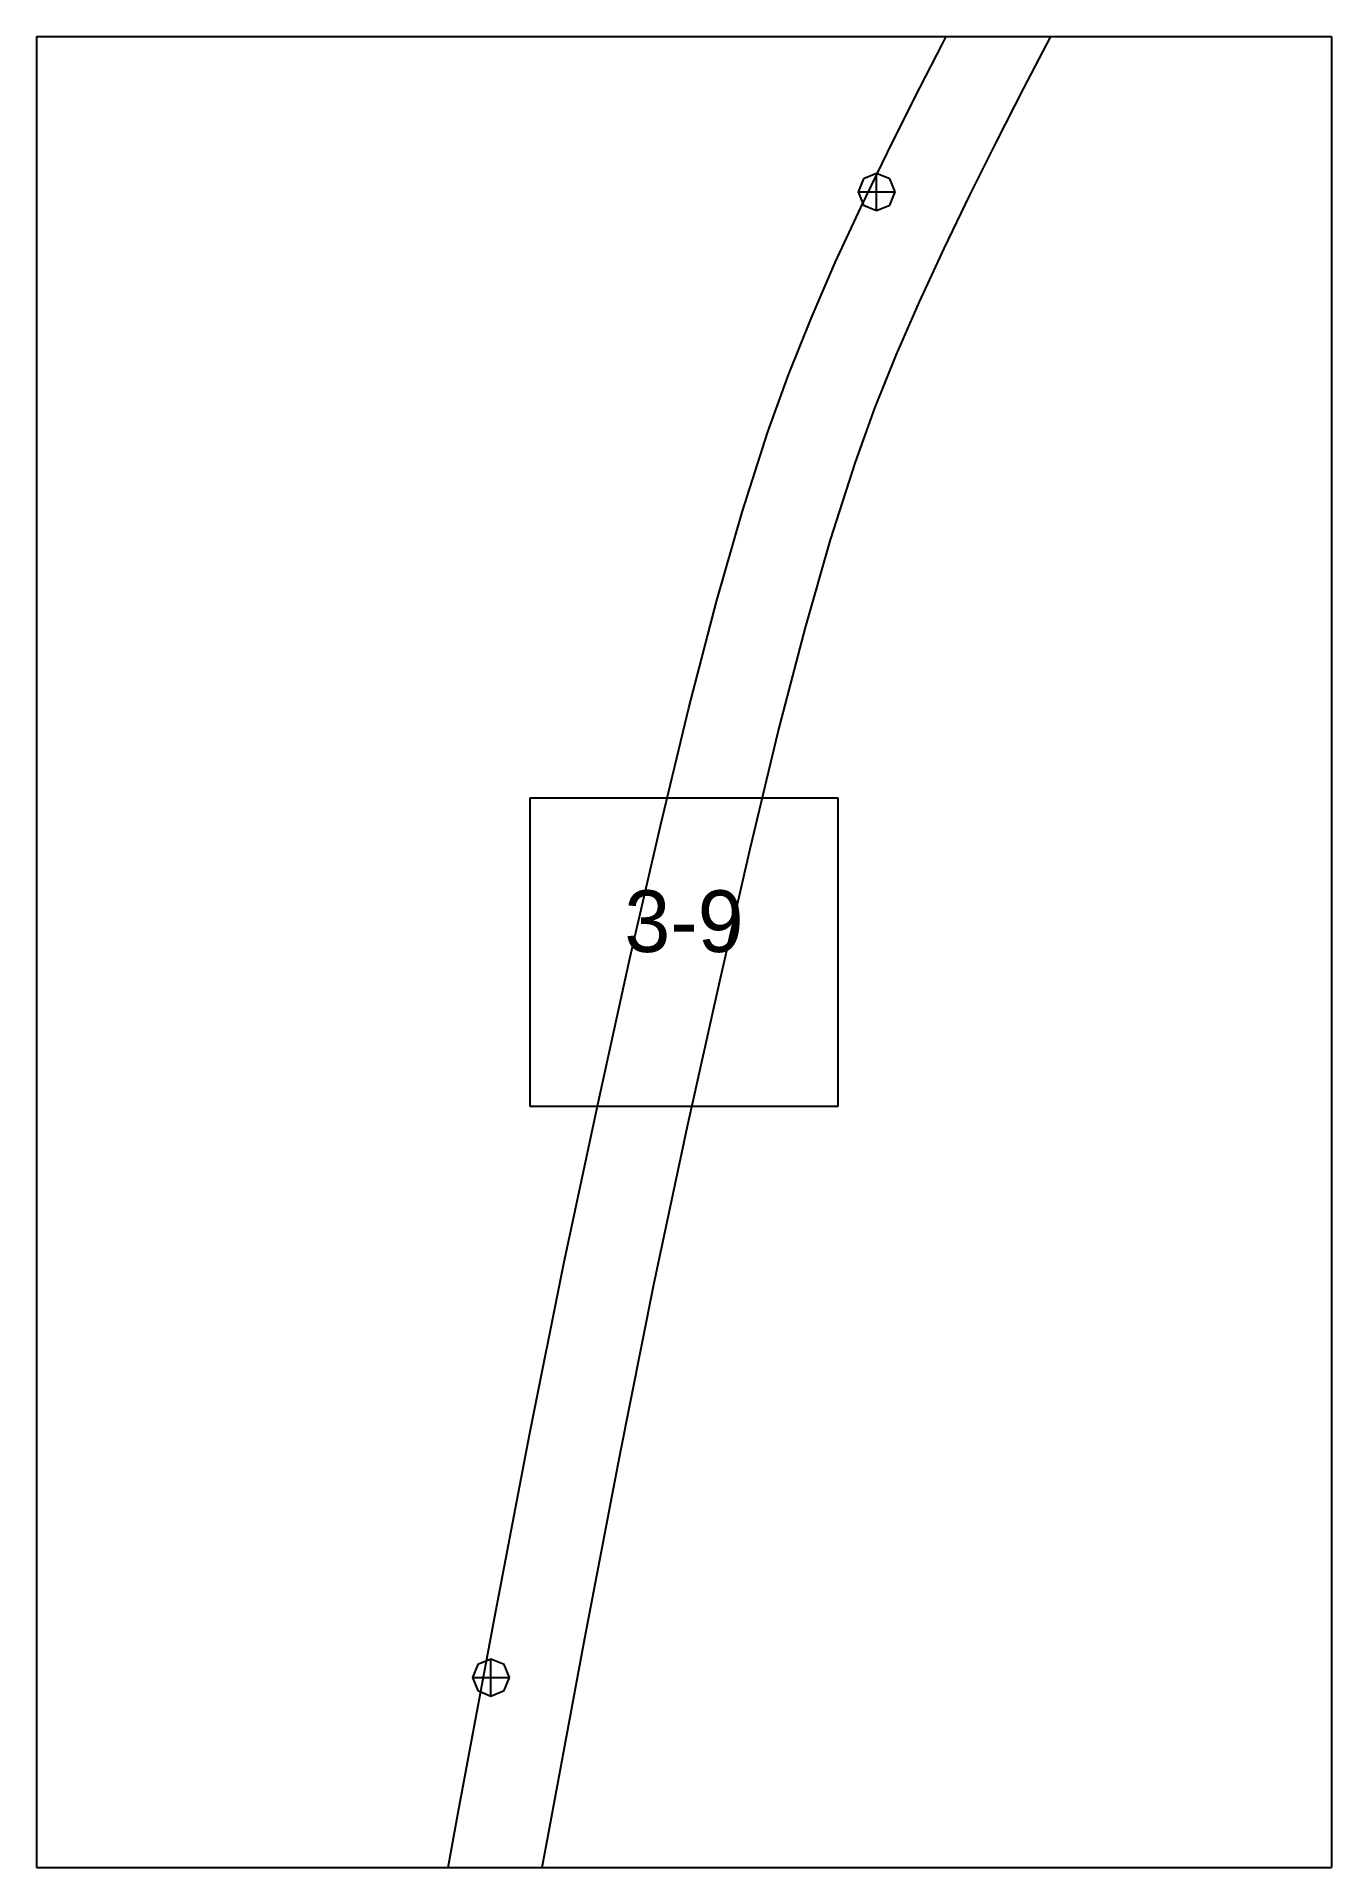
# Paper-space layout 'Plan 3-9' of a CAD drawing. Header units: metres, sheet in millimetres. Extents: x 0 to 210, y 0 to 297.
# The model-space entities are those that its viewports show. They can reach past a viewport. Long polylines and large blocks are cut down to what shows.
import ezdxf
from ezdxf.enums import TextEntityAlignment as Align

# ---------------------------------------------------------------- set-up
doc = ezdxf.new("R2010")
doc.units = ezdxf.units.M
for name, color, linetype in [('default', 7, 'Continuous'), ('TEXTLAYER', 7, 'Continuous'), ('VIEWPORTS', 7, 'Continuous')]:
    doc.layers.add(name, color=color, linetype=linetype)

msp = doc.modelspace()

# ---------------------------------------------------------------- linework, layer by layer
at = {"color": 9}
for p, q in [((1680, -297), (1680, -594)), ((1680, -297), (1680, -594)), ((1890, -297), (1890, -594)), ((1890, -297), (1890, -594)), ((1470, -594), (1680, -594)), ((1470, -594), (1680, -594)), ((1680, -594), (1890, -594)), ((1680, -594), (1680, -891)), ((1680, -594), (1890, -594)), ((1680, -594), (1680, -891)), ((1890, -594), (2100, -594)), ((1890, -594), (1890, -891)), ((1890, -594), (2100, -594)), ((1890, -594), (1890, -891)), ((1760, -717.5), (1810, -717.5)), ((1760, -717.5), (1760, -767.5)), ((1810, -767.5), (1810, -717.5)), ((1760, -767.5), (1810, -767.5)), ((1470, -891), (1680, -891)), ((1470, -891), (1680, -891)), ((1680, -891), (1890, -891)), ((1680, -891), (1680, -1188)), ((1680, -891), (1890, -891)), ((1680, -891), (1680, -1188)), ((1890, -891), (2100, -891)), ((1890, -891), (1890, -1188)), ((1890, -891), (2100, -891)), ((1890, -891), (1890, -1188))]:
    msp.add_line(p, q, dxfattribs=at)
at = {"layer": 'default', "color": 7, "linetype": 'Continuous'}
for p, q in [((1844.66, -593.68), (1849.41, -584.81)), ((1826.91, -595.17), (1831.5, -586.37)), ((1840.14, -602.38), (1844.66, -593.68)), ((1822.41, -603.97), (1826.91, -595.17)), ((1835.7, -611.05), (1840.14, -602.38)), ((1817.99, -612.82), (1822.41, -603.97)), ((1831.37, -619.72), (1835.7, -611.05)), ((1813.69, -621.71), (1817.99, -612.82)), ((1814.12, -617.08), (1813.24, -619.2)), ((1816.24, -616.2), (1814.12, -617.08)), ((1818.36, -617.08), (1816.24, -616.2)), ((1816.24, -622.2), (1816.24, -616.2)), ((1819.24, -619.2), (1818.36, -617.08)), ((1813.24, -619.2), (1819.24, -619.2)), ((1813.24, -619.2), (1814.12, -621.32)), ((1818.36, -621.32), (1819.24, -619.2)), ((1827.18, -628.38), (1831.37, -619.72)), ((1809.54, -630.67), (1813.69, -621.71)), ((1814.12, -621.32), (1816.24, -622.2)), ((1816.24, -622.2), (1818.36, -621.32)), ((1823.18, -637.03), (1827.18, -628.38)), ((1805.6, -639.71), (1809.54, -630.67)), ((1819.41, -645.66), (1823.18, -637.03)), ((1801.93, -648.85), (1805.6, -639.71)), ((1815.94, -654.29), (1819.41, -645.66)), ((1798.59, -658.1), (1801.93, -648.85)), ((1812.79, -663.01), (1815.94, -654.29)), ((1794.42, -671.15), (1798.59, -658.1)), ((1808.76, -675.62), (1812.79, -663.01)), ((1790.28, -685.65), (1794.42, -671.15)), ((1804.7, -689.84), (1808.76, -675.62)), ((1785.79, -702.87), (1790.28, -685.65)), ((1800.28, -706.81), (1804.7, -689.84)), ((1781.18, -722.02), (1785.79, -702.87)), ((1795.71, -725.79), (1800.28, -706.81)), ((1776.23, -743.57), (1781.18, -722.02)), ((1790.79, -747.21), (1795.71, -725.79)), ((1771, -767.25), (1776.23, -743.57)), ((1785.59, -770.78), (1790.79, -747.21)), ((1765.51, -793.03), (1771, -767.25)), ((1780.12, -796.45), (1785.59, -770.78)), ((1759.94, -820.84), (1765.51, -793.03)), ((1774.57, -824.17), (1780.12, -796.45)), ((1754.27, -850.55), (1759.94, -820.84)), ((1768.91, -853.8), (1774.57, -824.17)), ((1748.39, -882.07), (1754.27, -850.55)), ((1763.06, -885.25), (1768.91, -853.8)), ((1751.57, -858.09), (1750.69, -860.21)), ((1753.69, -857.21), (1751.57, -858.09)), ((1755.81, -858.09), (1753.69, -857.21)), ((1753.69, -863.21), (1753.69, -857.21)), ((1756.69, -860.21), (1755.81, -858.09)), ((1750.69, -860.21), (1751.57, -862.33)), ((1750.69, -860.21), (1756.69, -860.21)), ((1755.81, -862.33), (1756.69, -860.21)), ((1751.57, -862.33), (1753.69, -863.21)), ((1753.69, -863.21), (1755.81, -862.33)), ((1742.32, -915.36), (1748.39, -882.07)), ((1756.99, -918.47), (1763.06, -885.25))]:
    msp.add_line(p, q, dxfattribs=at)

# ---------------------------------------------------------------- texts
at = {"layer": 'TEXTLAYER', "color": 1}
msp.add_text('3-9', height=10, dxfattribs=at).set_placement((1785, -742.5), align=Align.CENTER)

psp = doc.layouts.new('Plan 3-9')

# ---------------------------------------------------------------- viewports
at = {"layer": 'VIEWPORTS'}
psp.add_viewport(center=(105, 148.5), size=(210, 297), view_center_point=(1785, -742.5), view_height=297, dxfattribs=at)

doc.saveas('drawing.dxf')
